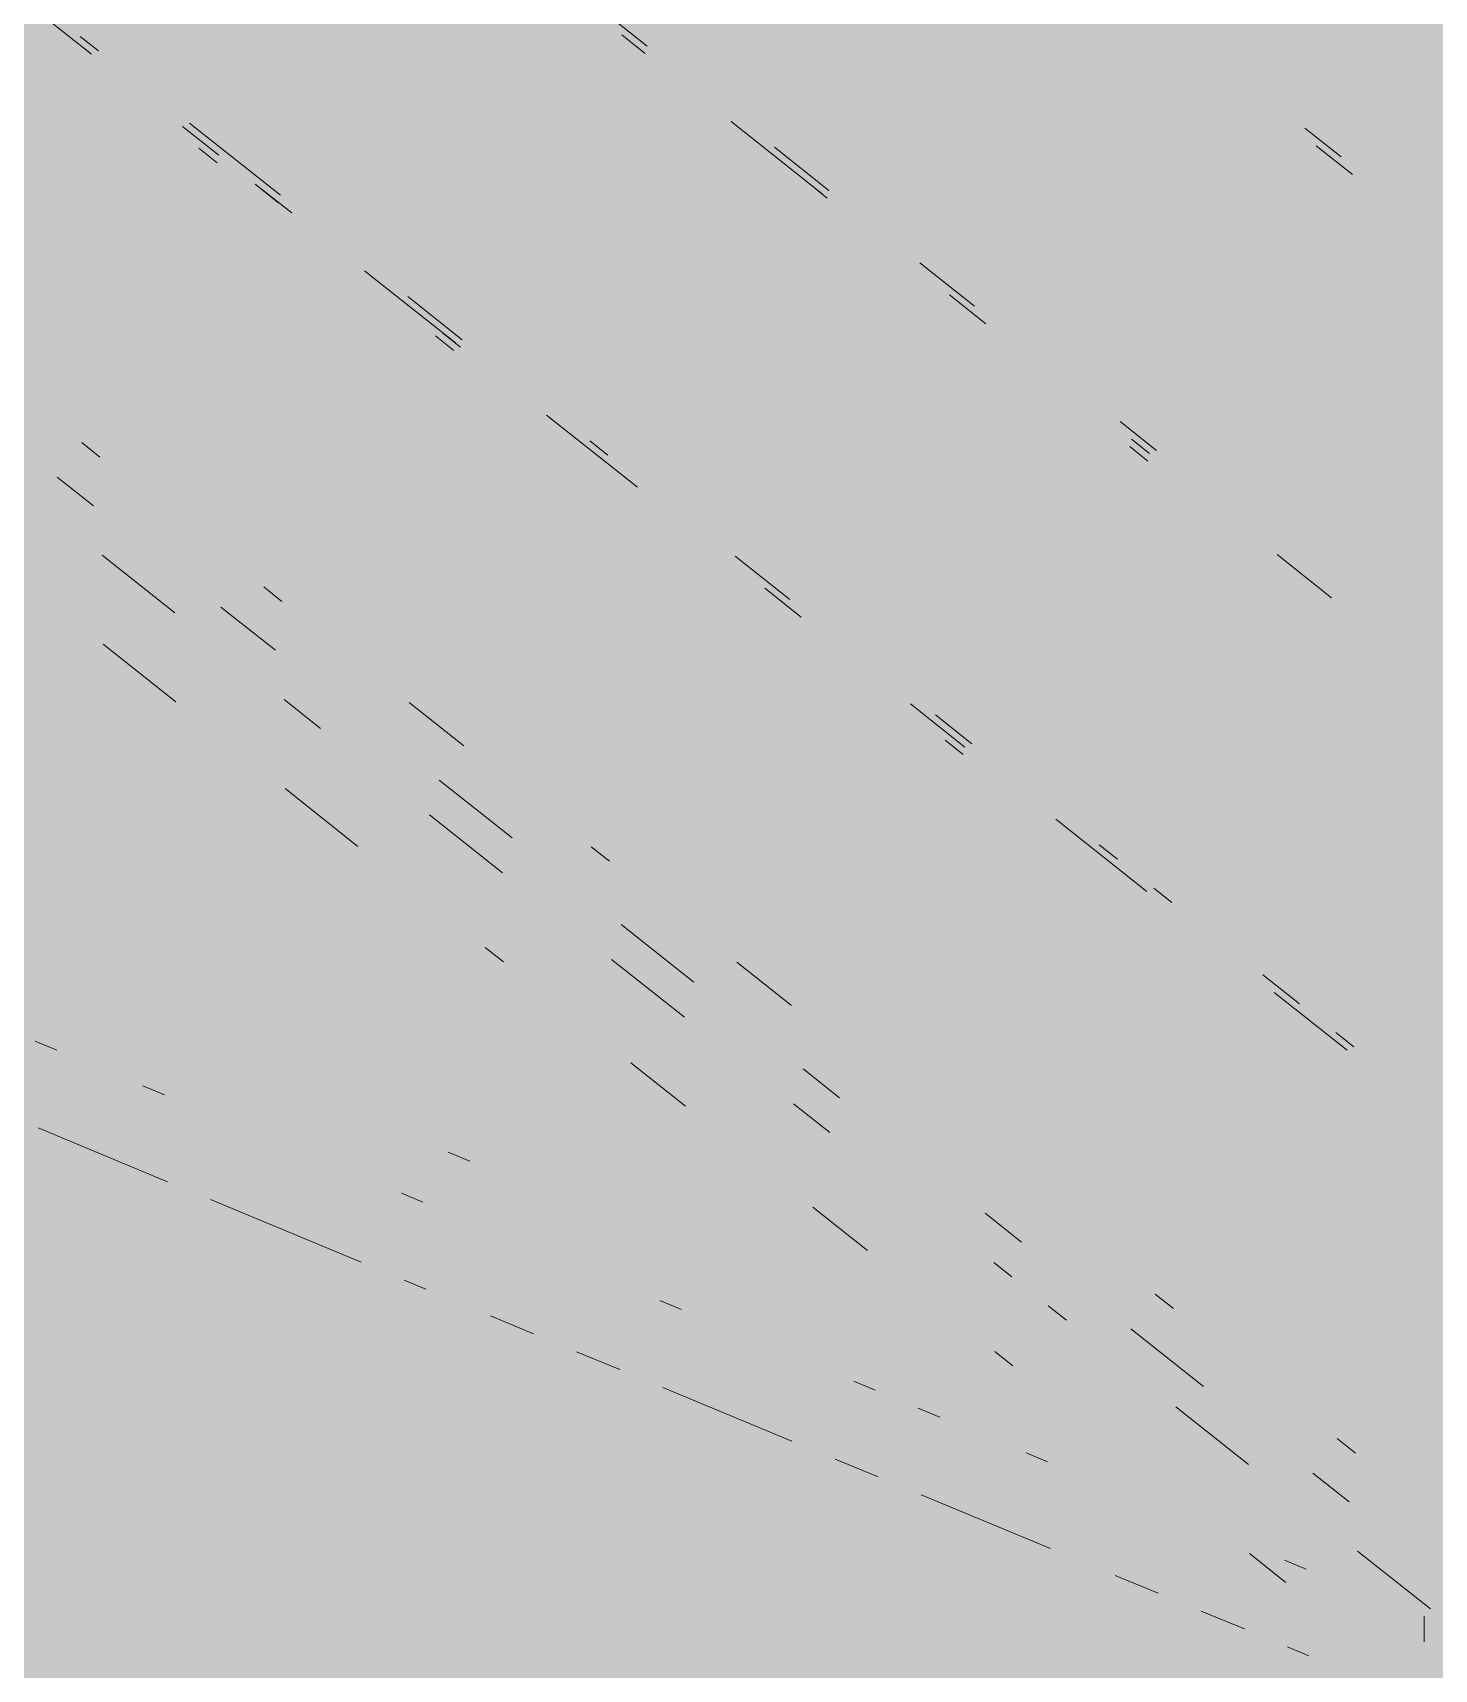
# Paper-space layout '03 3D Building and Roof' of a CAD drawing. Header units: millimetres. Extents: x 5 to 415, y 5 to 292.
# Drawn here: x 244.799 to 247.356, y 76.091 to 79.077 of the extents above; entities that cross this region are included whole.
import ezdxf

# ---------------------------------------------------------------- set-up
doc = ezdxf.new("R2010")
doc.units = ezdxf.units.MM
doc.layers.add('EXISTING', color=7, linetype='Continuous')
doc.layers.add('IMAGES', color=7, linetype='Continuous')

# ---------------------------------------------------------------- blocks, each defined once
blk = doc.blocks.new('SHEET_03')
at = {"layer": 'EXISTING', "color": 250, "lineweight": 9}
for p, q in [((244.7401, 79.1698), (244.9061, 79.0381)), ((245.9195, 79.0527), (245.8199, 79.1317)), ((244.9186, 79.044), (244.8854, 79.0703)), ((245.8738, 79.0732), (245.907, 79.0469)), ((245.9163, 79.0391), (245.8831, 79.0654)), ((245.0721, 78.9064), (245.1385, 78.8538)), ((245.2506, 78.7806), (245.0846, 78.9123)), ((246.0729, 78.9152), (246.2389, 78.7835)), ((247.1859, 78.8507), (247.1195, 78.9034)), ((245.1353, 78.8401), (245.1021, 78.8665)), ((246.2514, 78.7893), (246.1518, 78.8683)), ((247.1402, 78.8712), (247.2066, 78.8185)), ((245.2049, 78.8011), (245.2713, 78.7484)), ((245.2474, 78.767), (245.2142, 78.7933)), ((246.2483, 78.7757), (246.2151, 78.802)), ((246.517, 78.5786), (246.4174, 78.6576)), ((245.404, 78.6431), (245.57, 78.5114)), ((246.4713, 78.5991), (246.5377, 78.5464)), ((245.5825, 78.5172), (245.4829, 78.5962)), ((245.5669, 78.4977), (245.5337, 78.5241)), ((245.5794, 78.5036), (245.5462, 78.5299)), ((245.736, 78.3797), (245.902, 78.248)), ((246.8489, 78.3152), (246.7825, 78.3679)), ((244.9214, 78.3031), (244.8882, 78.3294)), ((245.8481, 78.3065), (245.8149, 78.3328)), ((246.8032, 78.3357), (246.8364, 78.3094)), ((246.8333, 78.2957), (246.8001, 78.3221)), ((244.8434, 78.2665), (244.9098, 78.2138)), ((244.9254, 78.124), (245.0582, 78.0187)), ((246.18, 78.0431), (246.0804, 78.1221)), ((247.0688, 78.125), (247.1684, 78.046)), ((245.2534, 78.0397), (245.2202, 78.0661)), ((246.1343, 78.0636), (246.2007, 78.0109)), ((245.1421, 78.0294), (245.2417, 77.9504)), ((245.06, 77.8561), (244.9273, 77.9615)), ((245.2574, 77.8606), (245.3238, 77.808)), ((245.5853, 77.7763), (245.4857, 77.8553)), ((246.3999, 77.8529), (246.4995, 77.7739)), ((246.512, 77.7797), (246.4456, 77.8324)), ((246.4964, 77.7602), (246.4632, 77.7866)), ((245.5405, 77.7133), (245.6733, 77.608)), ((245.392, 77.5927), (245.2592, 77.6981)), ((245.5229, 77.6499), (245.6557, 77.5446)), ((246.6655, 77.6422), (246.8314, 77.5105)), ((245.8509, 77.5656), (245.8177, 77.592)), ((246.7775, 77.569), (246.7444, 77.5954)), ((246.8771, 77.49), (246.8439, 77.5163)), ((245.8724, 77.45), (246.0052, 77.3446)), ((245.6576, 77.382), (245.6244, 77.4083)), ((245.8549, 77.3865), (245.9877, 77.2812)), ((246.1829, 77.3022), (246.0833, 77.3812)), ((247.1095, 77.3056), (247.0431, 77.3583)), ((247.0638, 77.3261), (247.1966, 77.2207)), ((247.2091, 77.2266), (247.1759, 77.2529)), ((244.8034, 77.2371), (244.8427, 77.2208)), ((245.9895, 77.1186), (245.8899, 77.1976)), ((246.2044, 77.1866), (246.2708, 77.1339)), ((244.9999, 77.1555), (245.0391, 77.1392)), ((246.1869, 77.1231), (246.2532, 77.0705)), ((245.0445, 76.9808), (244.8088, 77.0788)), ((245.5963, 77.0182), (245.557, 77.0345)), ((245.4714, 76.9596), (245.5107, 76.9433)), ((245.3982, 76.8339), (245.1231, 76.9482)), ((246.3215, 76.8552), (246.2219, 76.9342)), ((246.5363, 76.9232), (246.6027, 76.8705)), ((246.552, 76.8334), (246.5852, 76.8071)), ((245.5161, 76.7849), (245.4768, 76.8012)), ((246.88, 76.7491), (246.8468, 76.7754)), ((245.9429, 76.7637), (245.9822, 76.7474)), ((246.6516, 76.7544), (246.6848, 76.7281)), ((245.7125, 76.7033), (245.6339, 76.7359)), ((246.8019, 76.7125), (246.9347, 76.6071)), ((245.8697, 76.638), (245.7911, 76.6706)), ((246.587, 76.6445), (246.5538, 76.6708)), ((246.184, 76.5074), (245.9483, 76.6053)), ((246.2965, 76.6167), (246.3358, 76.6004)), ((246.4144, 76.5678), (246.4537, 76.5514)), ((246.884, 76.57), (247.0167, 76.4647)), ((247.2119, 76.4857), (247.1787, 76.5121)), ((246.6109, 76.4861), (246.6501, 76.4698)), ((246.3412, 76.4421), (246.2626, 76.4747)), ((247.1339, 76.4491), (247.2003, 76.3964)), ((246.6555, 76.3115), (246.4198, 76.4094)), ((247.085, 76.2494), (247.0186, 76.3021)), ((247.2159, 76.3066), (247.3487, 76.2013)), ((247.0824, 76.2902), (247.1217, 76.2739)), ((246.852, 76.2299), (246.7734, 76.2625)), ((247.0092, 76.1646), (246.9306, 76.1972)), ((247.337, 76.141), (247.337, 76.1878)), ((247.1271, 76.1156), (247.0878, 76.1319))]:
    blk.add_line(p, q, dxfattribs=at)
at = {"layer": 'IMAGES', "color": 7}
for points in [[(244.7182, 79.0475), (244.8145, 79.0475), (244.7182, 79.1439), (244.8145, 79.1439)], [(244.8145, 79.0475), (244.9109, 79.0475), (244.8145, 79.1439), (244.9109, 79.1439)], [(244.9109, 79.0475), (245.0073, 79.0475), (244.9109, 79.1439), (245.0073, 79.1439)], [(245.0073, 79.0475), (245.1036, 79.0475), (245.0073, 79.1439), (245.1036, 79.1439)], [(245.1036, 79.0475), (245.5855, 79.0475), (245.1036, 79.1439), (245.5855, 79.1439)], [(245.5855, 79.0475), (245.7782, 79.0475), (245.5855, 79.1439), (245.7782, 79.1439)], [(245.7782, 79.0475), (245.9709, 79.0475), (245.7782, 79.1439), (245.9709, 79.1439)], [(245.9709, 79.0475), (246.0673, 79.0475), (245.9709, 79.1439), (246.0673, 79.1439)], [(246.0673, 79.0475), (246.1636, 79.0475), (246.0673, 79.1439), (246.1636, 79.1439)], [(246.1636, 79.0475), (246.6455, 79.0475), (246.1636, 79.1439), (246.6455, 79.1439)], [(246.6455, 79.0475), (246.7418, 79.0475), (246.6455, 79.1439), (246.7418, 79.1439)], [(246.7418, 79.0475), (246.9345, 79.0475), (246.7418, 79.1439), (246.9345, 79.1439)], [(246.9345, 79.0475), (247.0309, 79.0475), (246.9345, 79.1439), (247.0309, 79.1439)], [(247.0309, 79.0475), (247.1273, 79.0475), (247.0309, 79.1439), (247.1273, 79.1439)], [(247.1273, 79.0475), (247.6091, 79.0475), (247.1273, 79.1439), (247.6091, 79.1439)], [(244.7182, 78.9511), (244.8145, 78.9511), (244.7182, 79.0475), (244.8145, 79.0475)], [(244.8145, 78.9511), (244.9109, 78.9511), (244.8145, 79.0475), (244.9109, 79.0475)], [(244.9109, 78.9511), (245.0073, 78.9511), (244.9109, 79.0475), (245.0073, 79.0475)], [(245.0073, 78.8547), (245.1036, 78.8547), (245.0073, 79.0475), (245.1036, 79.0475)], [(245.1036, 78.9511), (245.2, 78.9511), (245.1036, 79.0475), (245.2, 79.0475)], [(245.2, 78.9511), (245.6818, 78.9511), (245.2, 79.0475), (245.6818, 79.0475)], [(245.6818, 78.9511), (245.7782, 78.9511), (245.6818, 79.0475), (245.7782, 79.0475)], [(245.7782, 78.9511), (245.8745, 78.9511), (245.7782, 79.0475), (245.8745, 79.0475)], [(245.8745, 78.9511), (246.0673, 78.9511), (245.8745, 79.0475), (246.0673, 79.0475)], [(246.0673, 78.9511), (246.1636, 78.9511), (246.0673, 79.0475), (246.1636, 79.0475)], [(246.1636, 78.9511), (246.26, 78.9511), (246.1636, 79.0475), (246.26, 79.0475)], [(246.26, 78.9511), (246.7418, 78.9511), (246.26, 79.0475), (246.7418, 79.0475)], [(246.7418, 78.9511), (246.8382, 78.9511), (246.7418, 79.0475), (246.8382, 79.0475)], [(246.8382, 78.9511), (247.0309, 78.9511), (246.8382, 79.0475), (247.0309, 79.0475)], [(247.0309, 78.9511), (247.1273, 78.9511), (247.0309, 79.0475), (247.1273, 79.0475)], [(247.1273, 78.9511), (247.2236, 78.9511), (247.1273, 79.0475), (247.2236, 79.0475)], [(247.2236, 78.9511), (247.8018, 78.9511), (247.2236, 79.0475), (247.8018, 79.0475)], [(244.4291, 78.8547), (244.8145, 78.8547), (244.4291, 78.9511), (244.8145, 78.9511)], [(244.8145, 78.8547), (244.9109, 78.8547), (244.8145, 78.9511), (244.9109, 78.9511)], [(244.9109, 78.8547), (245.0073, 78.8547), (244.9109, 78.9511), (245.0073, 78.9511)], [(245.1036, 78.8547), (245.2, 78.8547), (245.1036, 78.9511), (245.2, 78.9511)], [(245.2, 78.8547), (245.8745, 78.8547), (245.2, 78.9511), (245.8745, 78.9511)], [(245.8745, 78.8547), (245.9709, 78.8547), (245.8745, 78.9511), (245.9709, 78.9511)], [(245.9709, 78.8547), (246.0673, 78.8547), (245.9709, 78.9511), (246.0673, 78.9511)], [(246.0673, 78.8547), (246.1636, 78.8547), (246.0673, 78.9511), (246.1636, 78.9511)], [(246.1636, 78.8547), (246.26, 78.8547), (246.1636, 78.9511), (246.26, 78.9511)], [(246.26, 78.8547), (246.3564, 78.8547), (246.26, 78.9511), (246.3564, 78.9511)], [(246.3564, 78.8547), (246.8382, 78.8547), (246.3564, 78.9511), (246.8382, 78.9511)], [(246.8382, 78.8547), (246.9345, 78.8547), (246.8382, 78.9511), (246.9345, 78.9511)], [(246.9345, 78.8547), (247.0309, 78.8547), (246.9345, 78.9511), (247.0309, 78.9511)], [(247.0309, 78.8547), (247.2236, 78.8547), (247.0309, 78.9511), (247.2236, 78.9511)], [(247.2236, 78.8547), (247.32, 78.8547), (247.2236, 78.9511), (247.32, 78.9511)], [(247.32, 78.8547), (247.8982, 78.8547), (247.32, 78.9511), (247.8982, 78.9511)], [(244.5255, 78.7583), (244.9109, 78.7583), (244.5255, 78.8547), (244.9109, 78.8547)], [(244.9109, 78.7583), (245.1036, 78.7583), (244.9109, 78.8547), (245.1036, 78.8547)], [(245.1036, 78.7583), (245.2964, 78.7583), (245.1036, 78.8547), (245.2964, 78.8547)], [(245.2964, 78.7583), (245.3927, 78.7583), (245.2964, 78.8547), (245.3927, 78.8547)], [(245.3927, 78.7583), (245.4891, 78.7583), (245.3927, 78.8547), (245.4891, 78.8547)], [(245.4891, 78.7583), (245.9709, 78.7583), (245.4891, 78.8547), (245.9709, 78.8547)], [(245.9709, 78.7583), (246.0673, 78.7583), (245.9709, 78.8547), (246.0673, 78.8547)], [(246.0673, 78.7583), (246.1636, 78.7583), (246.0673, 78.8547), (246.1636, 78.8547)], [(246.1636, 78.7583), (246.26, 78.7583), (246.1636, 78.8547), (246.26, 78.8547)], [(246.26, 78.7583), (246.3564, 78.7583), (246.26, 78.8547), (246.3564, 78.8547)], [(246.3564, 78.7583), (246.4527, 78.7583), (246.3564, 78.8547), (246.4527, 78.8547)], [(246.4527, 78.7583), (247.0309, 78.7583), (246.4527, 78.8547), (247.0309, 78.8547)], [(247.0309, 78.7583), (247.1273, 78.7583), (247.0309, 78.8547), (247.1273, 78.8547)], [(247.1273, 78.7583), (247.32, 78.7583), (247.1273, 78.8547), (247.32, 78.8547)], [(247.32, 78.7583), (247.4164, 78.7583), (247.32, 78.8547), (247.4164, 78.8547)], [(244.7182, 78.5655), (245.2, 78.5655), (244.7182, 78.7583), (245.2, 78.7583)], [(245.2, 78.6619), (245.2964, 78.6619), (245.2, 78.7583), (245.2964, 78.7583)], [(245.2964, 78.6619), (245.3927, 78.6619), (245.2964, 78.7583), (245.3927, 78.7583)], [(245.3927, 78.6619), (245.4891, 78.6619), (245.3927, 78.7583), (245.4891, 78.7583)], [(245.4891, 78.6619), (245.5855, 78.6619), (245.4891, 78.7583), (245.5855, 78.7583)], [(245.5855, 78.6619), (246.0673, 78.6619), (245.5855, 78.7583), (246.0673, 78.7583)], [(246.0673, 78.6619), (246.1636, 78.6619), (246.0673, 78.7583), (246.1636, 78.7583)], [(246.1636, 78.6619), (246.26, 78.6619), (246.1636, 78.7583), (246.26, 78.7583)], [(246.26, 78.6619), (246.4527, 78.6619), (246.26, 78.7583), (246.4527, 78.7583)], [(246.4527, 78.6619), (246.5491, 78.6619), (246.4527, 78.7583), (246.5491, 78.7583)], [(246.5491, 78.6619), (246.6455, 78.6619), (246.5491, 78.7583), (246.6455, 78.7583)], [(246.6455, 78.6619), (247.1273, 78.6619), (246.6455, 78.7583), (247.1273, 78.7583)], [(247.1273, 78.6619), (247.2236, 78.6619), (247.1273, 78.7583), (247.2236, 78.7583)], [(247.2236, 78.6619), (247.32, 78.6619), (247.2236, 78.7583), (247.32, 78.7583)], [(247.32, 78.6619), (247.4164, 78.6619), (247.32, 78.7583), (247.4164, 78.7583)], [(245.2, 78.5655), (245.2964, 78.5655), (245.2, 78.6619), (245.2964, 78.6619)], [(245.2964, 78.5655), (245.3927, 78.5655), (245.2964, 78.6619), (245.3927, 78.6619)], [(245.3927, 78.5655), (245.5855, 78.5655), (245.3927, 78.6619), (245.5855, 78.6619)], [(245.5855, 78.5655), (245.6818, 78.5655), (245.5855, 78.6619), (245.6818, 78.6619)], [(245.6818, 78.5655), (246.1636, 78.5655), (245.6818, 78.6619), (246.1636, 78.6619)], [(246.1636, 78.5655), (246.3564, 78.5655), (246.1636, 78.6619), (246.3564, 78.6619)], [(246.3564, 78.5655), (246.5491, 78.5655), (246.3564, 78.6619), (246.5491, 78.6619)], [(246.5491, 78.5655), (246.6455, 78.5655), (246.5491, 78.6619), (246.6455, 78.6619)], [(246.6455, 78.5655), (246.7418, 78.5655), (246.6455, 78.6619), (246.7418, 78.6619)], [(246.7418, 78.5655), (247.2236, 78.5655), (246.7418, 78.6619), (247.2236, 78.6619)], [(247.2236, 78.5655), (247.32, 78.5655), (247.2236, 78.6619), (247.32, 78.6619)], [(247.32, 78.5655), (247.4164, 78.5655), (247.32, 78.6619), (247.4164, 78.6619)], [(244.7182, 78.4691), (244.8145, 78.4691), (244.7182, 78.5655), (244.8145, 78.5655)], [(244.8145, 78.4691), (244.9109, 78.4691), (244.8145, 78.5655), (244.9109, 78.5655)], [(244.9109, 78.4691), (245.2964, 78.4691), (244.9109, 78.5655), (245.2964, 78.5655)], [(245.2964, 78.4691), (245.3927, 78.4691), (245.2964, 78.5655), (245.3927, 78.5655)], [(245.3927, 78.4691), (245.4891, 78.4691), (245.3927, 78.5655), (245.4891, 78.5655)], [(245.4891, 78.4691), (245.6818, 78.4691), (245.4891, 78.5655), (245.6818, 78.5655)], [(245.6818, 78.4691), (245.7782, 78.4691), (245.6818, 78.5655), (245.7782, 78.5655)], [(245.7782, 78.4691), (245.8745, 78.4691), (245.7782, 78.5655), (245.8745, 78.5655)], [(245.8745, 78.4691), (246.3564, 78.4691), (245.8745, 78.5655), (246.3564, 78.5655)], [(246.3564, 78.4691), (246.4527, 78.4691), (246.3564, 78.5655), (246.4527, 78.5655)], [(246.4527, 78.4691), (246.6455, 78.4691), (246.4527, 78.5655), (246.6455, 78.5655)], [(246.6455, 78.4691), (246.7418, 78.4691), (246.6455, 78.5655), (246.7418, 78.5655)], [(246.7418, 78.4691), (246.8382, 78.4691), (246.7418, 78.5655), (246.8382, 78.5655)], [(246.8382, 78.4691), (247.32, 78.4691), (246.8382, 78.5655), (247.32, 78.5655)], [(247.32, 78.4691), (247.4164, 78.4691), (247.32, 78.5655), (247.4164, 78.5655)], [(244.7182, 78.2763), (244.8145, 78.2763), (244.7182, 78.4691), (244.8145, 78.4691)], [(244.8145, 78.3727), (244.9109, 78.3727), (244.8145, 78.4691), (244.9109, 78.4691)], [(244.9109, 78.3727), (245.0073, 78.3727), (244.9109, 78.4691), (245.0073, 78.4691)], [(245.0073, 78.3727), (245.3927, 78.3727), (245.0073, 78.4691), (245.3927, 78.4691)], [(245.3927, 78.3727), (245.4891, 78.3727), (245.3927, 78.4691), (245.4891, 78.4691)], [(245.4891, 78.3727), (245.5855, 78.3727), (245.4891, 78.4691), (245.5855, 78.4691)], [(245.5855, 78.3727), (245.6818, 78.3727), (245.5855, 78.4691), (245.6818, 78.4691)], [(245.6818, 78.3727), (245.7782, 78.3727), (245.6818, 78.4691), (245.7782, 78.4691)], [(245.7782, 78.3727), (245.8745, 78.3727), (245.7782, 78.4691), (245.8745, 78.4691)], [(245.8745, 78.3727), (245.9709, 78.3727), (245.8745, 78.4691), (245.9709, 78.4691)], [(245.9709, 78.3727), (246.5491, 78.3727), (245.9709, 78.4691), (246.5491, 78.4691)], [(246.5491, 78.3727), (246.6455, 78.3727), (246.5491, 78.4691), (246.6455, 78.4691)], [(246.6455, 78.3727), (246.7418, 78.3727), (246.6455, 78.4691), (246.7418, 78.4691)], [(246.7418, 78.3727), (246.8382, 78.3727), (246.7418, 78.4691), (246.8382, 78.4691)], [(246.8382, 78.3727), (247.4164, 78.3727), (246.8382, 78.4691), (247.4164, 78.4691)], [(244.8145, 78.2763), (244.9109, 78.2763), (244.8145, 78.3727), (244.9109, 78.3727)], [(244.9109, 78.2763), (245.0073, 78.2763), (244.9109, 78.3727), (245.0073, 78.3727)], [(245.0073, 78.2763), (245.1036, 78.2763), (245.0073, 78.3727), (245.1036, 78.3727)], [(245.1036, 78.2763), (245.2, 78.2763), (245.1036, 78.3727), (245.2, 78.3727)], [(245.2, 78.2763), (245.5855, 78.2763), (245.2, 78.3727), (245.5855, 78.3727)], [(245.5855, 78.2763), (245.6818, 78.2763), (245.5855, 78.3727), (245.6818, 78.3727)], [(245.6818, 78.2763), (245.8745, 78.2763), (245.6818, 78.3727), (245.8745, 78.3727)], [(245.8745, 78.2763), (245.9709, 78.2763), (245.8745, 78.3727), (245.9709, 78.3727)], [(245.9709, 78.2763), (246.0673, 78.2763), (245.9709, 78.3727), (246.0673, 78.3727)], [(246.0673, 78.2763), (246.5491, 78.2763), (246.0673, 78.3727), (246.5491, 78.3727)], [(246.5491, 78.2763), (246.6455, 78.2763), (246.5491, 78.3727), (246.6455, 78.3727)], [(246.6455, 78.2763), (246.7418, 78.2763), (246.6455, 78.3727), (246.7418, 78.3727)], [(246.7418, 78.2763), (246.9345, 78.2763), (246.7418, 78.3727), (246.9345, 78.3727)], [(246.9345, 78.2763), (247.0309, 78.2763), (246.9345, 78.3727), (247.0309, 78.3727)], [(247.0309, 78.2763), (247.6091, 78.2763), (247.0309, 78.3727), (247.6091, 78.3727)], [(244.7182, 78.1799), (244.8145, 78.1799), (244.7182, 78.2763), (244.8145, 78.2763)], [(244.8145, 78.1799), (244.9109, 78.1799), (244.8145, 78.2763), (244.9109, 78.2763)], [(244.9109, 78.1799), (245.0073, 78.1799), (244.9109, 78.2763), (245.0073, 78.2763)], [(245.0073, 78.1799), (245.1036, 78.1799), (245.0073, 78.2763), (245.1036, 78.2763)], [(245.1036, 78.1799), (245.2, 78.1799), (245.1036, 78.2763), (245.2, 78.2763)], [(245.2, 78.1799), (245.2964, 78.1799), (245.2, 78.2763), (245.2964, 78.2763)], [(245.2964, 78.1799), (245.6818, 78.1799), (245.2964, 78.2763), (245.6818, 78.2763)], [(245.6818, 78.1799), (245.7782, 78.1799), (245.6818, 78.2763), (245.7782, 78.2763)], [(245.7782, 78.1799), (245.9709, 78.1799), (245.7782, 78.2763), (245.9709, 78.2763)], [(245.9709, 78.1799), (246.0673, 78.1799), (245.9709, 78.2763), (246.0673, 78.2763)], [(246.0673, 78.1799), (246.1636, 78.1799), (246.0673, 78.2763), (246.1636, 78.2763)], [(246.1636, 78.1799), (246.6455, 78.1799), (246.1636, 78.2763), (246.6455, 78.2763)], [(246.6455, 78.1799), (246.7418, 78.1799), (246.6455, 78.2763), (246.7418, 78.2763)], [(246.7418, 78.1799), (246.8382, 78.1799), (246.7418, 78.2763), (246.8382, 78.2763)], [(246.8382, 78.1799), (246.9345, 78.1799), (246.8382, 78.2763), (246.9345, 78.2763)], [(246.9345, 78.1799), (247.0309, 78.1799), (246.9345, 78.2763), (247.0309, 78.2763)], [(247.0309, 78.1799), (247.1273, 78.1799), (247.0309, 78.2763), (247.1273, 78.2763)], [(247.1273, 78.1799), (247.2236, 78.1799), (247.1273, 78.2763), (247.2236, 78.2763)], [(247.2236, 78.1799), (247.7055, 78.1799), (247.2236, 78.2763), (247.7055, 78.2763)], [(244.7182, 78.0835), (244.8145, 78.0835), (244.7182, 78.1799), (244.8145, 78.1799)], [(244.8145, 78.0835), (244.9109, 78.0835), (244.8145, 78.1799), (244.9109, 78.1799)], [(244.9109, 78.0835), (245.0073, 78.0835), (244.9109, 78.1799), (245.0073, 78.1799)], [(245.0073, 78.0835), (245.2, 78.0835), (245.0073, 78.1799), (245.2, 78.1799)], [(245.2, 78.0835), (245.2964, 78.0835), (245.2, 78.1799), (245.2964, 78.1799)], [(245.2964, 78.0835), (245.3927, 78.0835), (245.2964, 78.1799), (245.3927, 78.1799)], [(245.3927, 78.0835), (245.7782, 78.0835), (245.3927, 78.1799), (245.7782, 78.1799)], [(245.7782, 78.0835), (245.8745, 78.0835), (245.7782, 78.1799), (245.8745, 78.1799)], [(245.8745, 78.0835), (245.9709, 78.0835), (245.8745, 78.1799), (245.9709, 78.1799)], [(245.9709, 78.0835), (246.1636, 78.0835), (245.9709, 78.1799), (246.1636, 78.1799)], [(246.1636, 78.0835), (246.26, 78.0835), (246.1636, 78.1799), (246.26, 78.1799)], [(246.26, 78.0835), (246.3564, 78.0835), (246.26, 78.1799), (246.3564, 78.1799)], [(246.3564, 78.0835), (246.8382, 78.0835), (246.3564, 78.1799), (246.8382, 78.1799)], [(246.8382, 78.0835), (246.9345, 78.0835), (246.8382, 78.1799), (246.9345, 78.1799)], [(246.9345, 78.0835), (247.0309, 78.0835), (246.9345, 78.1799), (247.0309, 78.1799)], [(247.0309, 78.0835), (247.1273, 78.0835), (247.0309, 78.1799), (247.1273, 78.1799)], [(247.1273, 78.0835), (247.2236, 78.0835), (247.1273, 78.1799), (247.2236, 78.1799)], [(247.2236, 78.0835), (247.32, 78.0835), (247.2236, 78.1799), (247.32, 78.1799)], [(247.32, 78.0835), (247.8018, 78.0835), (247.32, 78.1799), (247.8018, 78.1799)], [(244.7182, 77.9871), (244.8145, 77.9871), (244.7182, 78.0835), (244.8145, 78.0835)], [(244.8145, 77.9871), (244.9109, 77.9871), (244.8145, 78.0835), (244.9109, 78.0835)], [(244.9109, 77.9871), (245.0073, 77.9871), (244.9109, 78.0835), (245.0073, 78.0835)], [(245.0073, 77.9871), (245.1036, 77.9871), (245.0073, 78.0835), (245.1036, 78.0835)], [(245.1036, 77.9871), (245.2, 77.9871), (245.1036, 78.0835), (245.2, 78.0835)], [(245.2, 77.8907), (245.2964, 77.8907), (245.2, 78.0835), (245.2964, 78.0835)], [(245.2964, 77.9871), (245.3927, 77.9871), (245.2964, 78.0835), (245.3927, 78.0835)], [(245.3927, 77.9871), (245.4891, 77.9871), (245.3927, 78.0835), (245.4891, 78.0835)], [(245.4891, 77.9871), (245.5855, 77.9871), (245.4891, 78.0835), (245.5855, 78.0835)], [(245.5855, 77.9871), (246.0673, 77.9871), (245.5855, 78.0835), (246.0673, 78.0835)], [(246.0673, 77.9871), (246.26, 77.9871), (246.0673, 78.0835), (246.26, 78.0835)], [(246.26, 77.9871), (246.3564, 77.9871), (246.26, 78.0835), (246.3564, 78.0835)], [(246.3564, 77.9871), (246.4527, 77.9871), (246.3564, 78.0835), (246.4527, 78.0835)], [(246.4527, 77.9871), (246.9345, 77.9871), (246.4527, 78.0835), (246.9345, 78.0835)], [(246.9345, 77.9871), (247.0309, 77.9871), (246.9345, 78.0835), (247.0309, 78.0835)], [(247.0309, 77.9871), (247.1273, 77.9871), (247.0309, 78.0835), (247.1273, 78.0835)], [(247.1273, 77.9871), (247.2236, 77.9871), (247.1273, 78.0835), (247.2236, 78.0835)], [(247.2236, 77.9871), (247.32, 77.9871), (247.2236, 78.0835), (247.32, 78.0835)], [(247.32, 77.9871), (247.4164, 77.9871), (247.32, 78.0835), (247.4164, 78.0835)], [(244.7182, 77.8907), (244.8145, 77.8907), (244.7182, 77.9871), (244.8145, 77.9871)], [(244.8145, 77.8907), (245.1036, 77.8907), (244.8145, 77.9871), (245.1036, 77.9871)], [(245.1036, 77.8907), (245.2, 77.8907), (245.1036, 77.9871), (245.2, 77.9871)], [(245.2964, 77.8907), (245.3927, 77.8907), (245.2964, 77.9871), (245.3927, 77.9871)], [(245.3927, 77.8907), (245.4891, 77.8907), (245.3927, 77.9871), (245.4891, 77.9871)], [(245.4891, 77.8907), (245.5855, 77.8907), (245.4891, 77.9871), (245.5855, 77.9871)], [(245.5855, 77.8907), (245.6818, 77.8907), (245.5855, 77.9871), (245.6818, 77.9871)], [(245.6818, 77.8907), (246.0673, 77.8907), (245.6818, 77.9871), (246.0673, 77.9871)], [(246.0673, 77.8907), (246.1636, 77.8907), (246.0673, 77.9871), (246.1636, 77.9871)], [(246.1636, 77.8907), (246.3564, 77.8907), (246.1636, 77.9871), (246.3564, 77.9871)], [(246.3564, 77.8907), (246.4527, 77.8907), (246.3564, 77.9871), (246.4527, 77.9871)], [(246.4527, 77.8907), (246.5491, 77.8907), (246.4527, 77.9871), (246.5491, 77.9871)], [(246.5491, 77.8907), (247.0309, 77.8907), (246.5491, 77.9871), (247.0309, 77.9871)], [(247.0309, 77.8907), (247.1273, 77.8907), (247.0309, 77.9871), (247.1273, 77.9871)], [(247.1273, 77.8907), (247.2236, 77.8907), (247.1273, 77.9871), (247.2236, 77.9871)], [(247.2236, 77.8907), (247.32, 77.8907), (247.2236, 77.9871), (247.32, 77.9871)], [(247.32, 77.7943), (247.4164, 77.7943), (247.32, 77.9871), (247.4164, 77.9871)], [(244.0436, 77.7943), (244.8145, 77.7943), (244.0436, 77.8907), (244.8145, 77.8907)], [(244.8145, 77.7943), (244.9109, 77.7943), (244.8145, 77.8907), (244.9109, 77.8907)], [(244.9109, 77.7943), (245.0073, 77.7943), (244.9109, 77.8907), (245.0073, 77.8907)], [(245.0073, 77.7943), (245.1036, 77.7943), (245.0073, 77.8907), (245.1036, 77.8907)], [(245.1036, 77.7943), (245.2, 77.7943), (245.1036, 77.8907), (245.2, 77.8907)], [(245.2, 77.7943), (245.2964, 77.7943), (245.2, 77.8907), (245.2964, 77.8907)], [(245.2964, 77.7943), (245.3927, 77.7943), (245.2964, 77.8907), (245.3927, 77.8907)], [(245.3927, 77.7943), (245.4891, 77.7943), (245.3927, 77.8907), (245.4891, 77.8907)], [(245.4891, 77.7943), (245.5855, 77.7943), (245.4891, 77.8907), (245.5855, 77.8907)], [(245.5855, 77.7943), (245.6818, 77.7943), (245.5855, 77.8907), (245.6818, 77.8907)], [(245.6818, 77.7943), (245.7782, 77.7943), (245.6818, 77.8907), (245.7782, 77.8907)], [(245.7782, 77.7943), (246.1636, 77.7943), (245.7782, 77.8907), (246.1636, 77.8907)], [(246.1636, 77.7943), (246.26, 77.7943), (246.1636, 77.8907), (246.26, 77.8907)], [(246.26, 77.7943), (246.3564, 77.7943), (246.26, 77.8907), (246.3564, 77.8907)], [(246.3564, 77.7943), (246.5491, 77.7943), (246.3564, 77.8907), (246.5491, 77.8907)], [(246.5491, 77.7943), (246.6455, 77.7943), (246.5491, 77.8907), (246.6455, 77.8907)], [(246.6455, 77.7943), (247.2236, 77.7943), (246.6455, 77.8907), (247.2236, 77.8907)], [(247.2236, 77.7943), (247.32, 77.7943), (247.2236, 77.8907), (247.32, 77.8907)], [(244.14, 77.6979), (244.9109, 77.6979), (244.14, 77.7943), (244.9109, 77.7943)], [(244.9109, 77.6979), (245.0073, 77.6979), (244.9109, 77.7943), (245.0073, 77.7943)], [(245.0073, 77.6979), (245.1036, 77.6979), (245.0073, 77.7943), (245.1036, 77.7943)], [(245.1036, 77.6979), (245.2, 77.6979), (245.1036, 77.7943), (245.2, 77.7943)], [(245.2, 77.6979), (245.2964, 77.6979), (245.2, 77.7943), (245.2964, 77.7943)], [(245.2964, 77.6979), (245.3927, 77.6979), (245.2964, 77.7943), (245.3927, 77.7943)], [(245.3927, 77.6979), (245.4891, 77.6979), (245.3927, 77.7943), (245.4891, 77.7943)], [(245.4891, 77.6979), (245.6818, 77.6979), (245.4891, 77.7943), (245.6818, 77.7943)], [(245.6818, 77.6979), (245.7782, 77.6979), (245.6818, 77.7943), (245.7782, 77.7943)], [(245.7782, 77.6979), (245.8745, 77.6979), (245.7782, 77.7943), (245.8745, 77.7943)], [(245.8745, 77.6979), (246.26, 77.6979), (245.8745, 77.7943), (246.26, 77.7943)], [(246.26, 77.6979), (246.3564, 77.6979), (246.26, 77.7943), (246.3564, 77.7943)], [(246.3564, 77.6979), (246.4527, 77.6979), (246.3564, 77.7943), (246.4527, 77.7943)], [(246.4527, 77.6979), (246.6455, 77.6979), (246.4527, 77.7943), (246.6455, 77.7943)], [(246.6455, 77.6979), (246.7418, 77.6979), (246.6455, 77.7943), (246.7418, 77.7943)], [(246.7418, 77.6979), (247.32, 77.6979), (246.7418, 77.7943), (247.32, 77.7943)], [(247.32, 77.6979), (247.4164, 77.6979), (247.32, 77.7943), (247.4164, 77.7943)], [(244.5255, 77.6015), (245.0073, 77.6015), (244.5255, 77.6979), (245.0073, 77.6979)], [(245.0073, 77.6015), (245.1036, 77.6015), (245.0073, 77.6979), (245.1036, 77.6979)], [(245.1036, 77.6015), (245.2, 77.6015), (245.1036, 77.6979), (245.2, 77.6979)], [(245.2, 77.6015), (245.3927, 77.6015), (245.2, 77.6979), (245.3927, 77.6979)], [(245.3927, 77.6015), (245.4891, 77.6015), (245.3927, 77.6979), (245.4891, 77.6979)], [(245.4891, 77.6015), (245.5855, 77.6015), (245.4891, 77.6979), (245.5855, 77.6979)], [(245.5855, 77.6015), (245.7782, 77.6015), (245.5855, 77.6979), (245.7782, 77.6979)], [(245.7782, 77.6015), (245.8745, 77.6015), (245.7782, 77.6979), (245.8745, 77.6979)], [(245.8745, 77.6015), (245.9709, 77.6015), (245.8745, 77.6979), (245.9709, 77.6979)], [(245.9709, 77.6015), (246.4527, 77.6015), (245.9709, 77.6979), (246.4527, 77.6979)], [(246.4527, 77.6015), (246.5491, 77.6015), (246.4527, 77.6979), (246.5491, 77.6979)], [(246.5491, 77.6015), (246.6455, 77.6015), (246.5491, 77.6979), (246.6455, 77.6979)], [(246.6455, 77.6015), (246.7418, 77.6015), (246.6455, 77.6979), (246.7418, 77.6979)], [(246.7418, 77.6015), (246.9345, 77.6015), (246.7418, 77.6979), (246.9345, 77.6979)], [(246.9345, 77.6015), (247.4164, 77.6015), (246.9345, 77.6979), (247.4164, 77.6979)], [(244.7182, 77.5051), (245.1036, 77.5051), (244.7182, 77.6015), (245.1036, 77.6015)], [(245.1036, 77.5051), (245.2, 77.5051), (245.1036, 77.6015), (245.2, 77.6015)], [(245.2, 77.5051), (245.2964, 77.5051), (245.2, 77.6015), (245.2964, 77.6015)], [(245.2964, 77.5051), (245.4891, 77.5051), (245.2964, 77.6015), (245.4891, 77.6015)], [(245.4891, 77.5051), (245.5855, 77.5051), (245.4891, 77.6015), (245.5855, 77.6015)], [(245.5855, 77.5051), (245.6818, 77.5051), (245.5855, 77.6015), (245.6818, 77.6015)], [(245.6818, 77.5051), (245.8745, 77.5051), (245.6818, 77.6015), (245.8745, 77.6015)], [(245.8745, 77.5051), (245.9709, 77.5051), (245.8745, 77.6015), (245.9709, 77.6015)], [(245.9709, 77.5051), (246.1636, 77.5051), (245.9709, 77.6015), (246.1636, 77.6015)], [(246.1636, 77.5051), (246.5491, 77.5051), (246.1636, 77.6015), (246.5491, 77.6015)], [(246.5491, 77.5051), (246.6455, 77.5051), (246.5491, 77.6015), (246.6455, 77.6015)], [(246.6455, 77.5051), (246.7418, 77.5051), (246.6455, 77.6015), (246.7418, 77.6015)], [(246.7418, 77.5051), (246.8382, 77.5051), (246.7418, 77.6015), (246.8382, 77.6015)], [(246.8382, 77.5051), (246.9345, 77.5051), (246.8382, 77.6015), (246.9345, 77.6015)], [(246.9345, 77.5051), (247.0309, 77.5051), (246.9345, 77.6015), (247.0309, 77.6015)], [(247.0309, 77.5051), (247.6091, 77.5051), (247.0309, 77.6015), (247.6091, 77.6015)], [(244.7182, 77.4087), (245.2964, 77.4087), (244.7182, 77.5051), (245.2964, 77.5051)], [(245.2964, 77.4087), (245.3927, 77.4087), (245.2964, 77.5051), (245.3927, 77.5051)], [(245.3927, 77.4087), (245.5855, 77.4087), (245.3927, 77.5051), (245.5855, 77.5051)], [(245.5855, 77.4087), (245.6818, 77.4087), (245.5855, 77.5051), (245.6818, 77.5051)], [(245.6818, 77.4087), (245.8745, 77.4087), (245.6818, 77.5051), (245.8745, 77.5051)], [(245.8745, 77.4087), (245.9709, 77.4087), (245.8745, 77.5051), (245.9709, 77.5051)], [(245.9709, 77.4087), (246.0673, 77.4087), (245.9709, 77.5051), (246.0673, 77.5051)], [(246.0673, 77.4087), (246.1636, 77.4087), (246.0673, 77.5051), (246.1636, 77.5051)], [(246.1636, 77.4087), (246.26, 77.4087), (246.1636, 77.5051), (246.26, 77.5051)], [(246.26, 77.4087), (246.6455, 77.4087), (246.26, 77.5051), (246.6455, 77.5051)], [(246.6455, 77.4087), (246.7418, 77.4087), (246.6455, 77.5051), (246.7418, 77.5051)], [(246.7418, 77.4087), (246.8382, 77.4087), (246.7418, 77.5051), (246.8382, 77.5051)], [(246.8382, 77.4087), (246.9345, 77.4087), (246.8382, 77.5051), (246.9345, 77.5051)], [(246.9345, 77.4087), (247.0309, 77.4087), (246.9345, 77.5051), (247.0309, 77.5051)], [(247.0309, 77.4087), (247.1273, 77.4087), (247.0309, 77.5051), (247.1273, 77.5051)], [(247.1273, 77.4087), (247.6091, 77.4087), (247.1273, 77.5051), (247.6091, 77.5051)], [(244.7182, 77.1195), (244.9109, 77.1195), (244.7182, 77.4087), (244.9109, 77.4087)], [(244.9109, 77.3123), (245.0073, 77.3123), (244.9109, 77.4087), (245.0073, 77.4087)], [(245.0073, 77.3123), (245.1036, 77.3123), (245.0073, 77.4087), (245.1036, 77.4087)], [(245.1036, 77.3123), (245.2, 77.3123), (245.1036, 77.4087), (245.2, 77.4087)], [(245.2, 77.3123), (245.3927, 77.3123), (245.2, 77.4087), (245.3927, 77.4087)], [(245.3927, 77.3123), (245.4891, 77.3123), (245.3927, 77.4087), (245.4891, 77.4087)], [(245.4891, 77.3123), (245.6818, 77.3123), (245.4891, 77.4087), (245.6818, 77.4087)], [(245.6818, 77.3123), (245.7782, 77.3123), (245.6818, 77.4087), (245.7782, 77.4087)], [(245.7782, 77.3123), (245.8745, 77.3123), (245.7782, 77.4087), (245.8745, 77.4087)], [(245.8745, 77.3123), (245.9709, 77.3123), (245.8745, 77.4087), (245.9709, 77.4087)], [(245.9709, 77.3123), (246.1636, 77.3123), (245.9709, 77.4087), (246.1636, 77.4087)], [(246.1636, 77.3123), (246.26, 77.3123), (246.1636, 77.4087), (246.26, 77.4087)], [(246.26, 77.3123), (246.3564, 77.3123), (246.26, 77.4087), (246.3564, 77.4087)], [(246.3564, 77.3123), (246.4527, 77.3123), (246.3564, 77.4087), (246.4527, 77.4087)], [(246.4527, 77.3123), (246.7418, 77.3123), (246.4527, 77.4087), (246.7418, 77.4087)], [(246.7418, 77.3123), (246.8382, 77.3123), (246.7418, 77.4087), (246.8382, 77.4087)], [(246.8382, 77.3123), (246.9345, 77.3123), (246.8382, 77.4087), (246.9345, 77.4087)], [(246.9345, 77.3123), (247.0309, 77.3123), (246.9345, 77.4087), (247.0309, 77.4087)], [(247.0309, 77.3123), (247.1273, 77.3123), (247.0309, 77.4087), (247.1273, 77.4087)], [(247.1273, 77.3123), (247.2236, 77.3123), (247.1273, 77.4087), (247.2236, 77.4087)], [(247.2236, 77.3123), (247.32, 77.3123), (247.2236, 77.4087), (247.32, 77.4087)], [(247.32, 77.3123), (247.8018, 77.3123), (247.32, 77.4087), (247.8018, 77.4087)], [(244.9109, 77.2159), (245.0073, 77.2159), (244.9109, 77.3123), (245.0073, 77.3123)], [(245.0073, 77.2159), (245.1036, 77.2159), (245.0073, 77.3123), (245.1036, 77.3123)], [(245.1036, 77.2159), (245.2, 77.2159), (245.1036, 77.3123), (245.2, 77.3123)], [(245.2, 77.2159), (245.2964, 77.2159), (245.2, 77.3123), (245.2964, 77.3123)], [(245.2964, 77.2159), (245.3927, 77.2159), (245.2964, 77.3123), (245.3927, 77.3123)], [(245.3927, 77.2159), (245.4891, 77.2159), (245.3927, 77.3123), (245.4891, 77.3123)], [(245.4891, 77.2159), (245.5855, 77.2159), (245.4891, 77.3123), (245.5855, 77.3123)], [(245.5855, 77.2159), (245.6818, 77.2159), (245.5855, 77.3123), (245.6818, 77.3123)], [(245.6818, 77.2159), (245.7782, 77.2159), (245.6818, 77.3123), (245.7782, 77.3123)], [(245.7782, 77.2159), (245.8745, 77.2159), (245.7782, 77.3123), (245.8745, 77.3123)], [(245.8745, 77.2159), (245.9709, 77.2159), (245.8745, 77.3123), (245.9709, 77.3123)], [(245.9709, 77.2159), (246.0673, 77.2159), (245.9709, 77.3123), (246.0673, 77.3123)], [(246.0673, 77.2159), (246.1636, 77.2159), (246.0673, 77.3123), (246.1636, 77.3123)], [(246.1636, 77.2159), (246.26, 77.2159), (246.1636, 77.3123), (246.26, 77.3123)], [(246.26, 77.2159), (246.3564, 77.2159), (246.26, 77.3123), (246.3564, 77.3123)], [(246.3564, 77.2159), (246.4527, 77.2159), (246.3564, 77.3123), (246.4527, 77.3123)], [(246.4527, 77.2159), (246.5491, 77.2159), (246.4527, 77.3123), (246.5491, 77.3123)], [(246.5491, 77.2159), (246.9345, 77.2159), (246.5491, 77.3123), (246.9345, 77.3123)], [(246.9345, 77.2159), (247.0309, 77.2159), (246.9345, 77.3123), (247.0309, 77.3123)], [(247.0309, 77.2159), (247.2236, 77.2159), (247.0309, 77.3123), (247.2236, 77.3123)], [(247.2236, 77.2159), (247.32, 77.2159), (247.2236, 77.3123), (247.32, 77.3123)], [(247.32, 77.2159), (247.4164, 77.2159), (247.32, 77.3123), (247.4164, 77.3123)], [(244.9109, 77.1195), (245.0073, 77.1195), (244.9109, 77.2159), (245.0073, 77.2159)], [(245.0073, 77.1195), (245.2, 77.1195), (245.0073, 77.2159), (245.2, 77.2159)], [(245.2, 77.1195), (245.3927, 77.1195), (245.2, 77.2159), (245.3927, 77.2159)], [(245.3927, 77.1195), (245.4891, 77.1195), (245.3927, 77.2159), (245.4891, 77.2159)], [(245.4891, 77.1195), (245.5855, 77.1195), (245.4891, 77.2159), (245.5855, 77.2159)], [(245.5855, 77.1195), (245.6818, 77.1195), (245.5855, 77.2159), (245.6818, 77.2159)], [(245.6818, 77.1195), (245.7782, 77.1195), (245.6818, 77.2159), (245.7782, 77.2159)], [(245.7782, 77.1195), (246.0673, 77.1195), (245.7782, 77.2159), (246.0673, 77.2159)], [(246.0673, 77.1195), (246.1636, 77.1195), (246.0673, 77.2159), (246.1636, 77.2159)], [(246.1636, 77.1195), (246.3564, 77.1195), (246.1636, 77.2159), (246.3564, 77.2159)], [(246.3564, 77.1195), (246.4527, 77.1195), (246.3564, 77.2159), (246.4527, 77.2159)], [(246.4527, 77.1195), (246.5491, 77.1195), (246.4527, 77.2159), (246.5491, 77.2159)], [(246.5491, 77.1195), (246.6455, 77.1195), (246.5491, 77.2159), (246.6455, 77.2159)], [(246.6455, 77.1195), (247.1273, 77.1195), (246.6455, 77.2159), (247.1273, 77.2159)], [(247.1273, 77.1195), (247.2236, 77.1195), (247.1273, 77.2159), (247.2236, 77.2159)], [(247.2236, 77.1195), (247.32, 77.1195), (247.2236, 77.2159), (247.32, 77.2159)], [(247.32, 77.1195), (247.4164, 77.1195), (247.32, 77.2159), (247.4164, 77.2159)], [(244.7182, 77.0231), (244.8145, 77.0231), (244.7182, 77.1195), (244.8145, 77.1195)], [(244.8145, 77.0231), (244.9109, 77.0231), (244.8145, 77.1195), (244.9109, 77.1195)], [(244.9109, 77.0231), (245.0073, 77.0231), (244.9109, 77.1195), (245.0073, 77.1195)], [(245.0073, 77.0231), (245.1036, 77.0231), (245.0073, 77.1195), (245.1036, 77.1195)], [(245.1036, 77.0231), (245.2, 77.0231), (245.1036, 77.1195), (245.2, 77.1195)], [(245.2, 76.9267), (245.2964, 76.9267), (245.2, 77.1195), (245.2964, 77.1195)], [(245.2964, 77.0231), (245.4891, 77.0231), (245.2964, 77.1195), (245.4891, 77.1195)], [(245.4891, 77.0231), (245.5855, 77.0231), (245.4891, 77.1195), (245.5855, 77.1195)], [(245.5855, 77.0231), (245.6818, 77.0231), (245.5855, 77.1195), (245.6818, 77.1195)], [(245.6818, 77.0231), (245.7782, 77.0231), (245.6818, 77.1195), (245.7782, 77.1195)], [(245.7782, 77.0231), (245.8745, 77.0231), (245.7782, 77.1195), (245.8745, 77.1195)], [(245.8745, 77.0231), (245.9709, 77.0231), (245.8745, 77.1195), (245.9709, 77.1195)], [(245.9709, 77.0231), (246.0673, 77.0231), (245.9709, 77.1195), (246.0673, 77.1195)], [(246.0673, 77.0231), (246.1636, 77.0231), (246.0673, 77.1195), (246.1636, 77.1195)], [(246.1636, 77.0231), (246.26, 77.0231), (246.1636, 77.1195), (246.26, 77.1195)], [(246.26, 77.0231), (246.3564, 77.0231), (246.26, 77.1195), (246.3564, 77.1195)], [(246.3564, 77.0231), (246.4527, 77.0231), (246.3564, 77.1195), (246.4527, 77.1195)], [(246.4527, 77.0231), (246.5491, 77.0231), (246.4527, 77.1195), (246.5491, 77.1195)], [(246.5491, 77.0231), (246.6455, 77.0231), (246.5491, 77.1195), (246.6455, 77.1195)], [(246.6455, 77.0231), (246.7418, 77.0231), (246.6455, 77.1195), (246.7418, 77.1195)], [(246.7418, 77.0231), (247.1273, 77.0231), (246.7418, 77.1195), (247.1273, 77.1195)], [(247.1273, 77.0231), (247.2236, 77.0231), (247.1273, 77.1195), (247.2236, 77.1195)], [(247.2236, 77.0231), (247.32, 77.0231), (247.2236, 77.1195), (247.32, 77.1195)], [(247.32, 77.0231), (247.4164, 77.0231), (247.32, 77.1195), (247.4164, 77.1195)], [(244.6218, 76.9267), (244.8145, 76.9267), (244.6218, 77.0231), (244.8145, 77.0231)], [(244.8145, 76.9267), (245.1036, 76.9267), (244.8145, 77.0231), (245.1036, 77.0231)], [(245.1036, 76.9267), (245.2, 76.9267), (245.1036, 77.0231), (245.2, 77.0231)], [(245.2964, 76.9267), (245.3927, 76.9267), (245.2964, 77.0231), (245.3927, 77.0231)], [(245.3927, 76.9267), (245.4891, 76.9267), (245.3927, 77.0231), (245.4891, 77.0231)], [(245.4891, 76.9267), (245.5855, 76.9267), (245.4891, 77.0231), (245.5855, 77.0231)], [(245.5855, 76.9267), (245.6818, 76.9267), (245.5855, 77.0231), (245.6818, 77.0231)], [(245.6818, 76.9267), (245.7782, 76.9267), (245.6818, 77.0231), (245.7782, 77.0231)], [(245.7782, 76.9267), (245.8745, 76.9267), (245.7782, 77.0231), (245.8745, 77.0231)], [(245.8745, 76.9267), (245.9709, 76.9267), (245.8745, 77.0231), (245.9709, 77.0231)], [(245.9709, 76.9267), (246.0673, 76.9267), (245.9709, 77.0231), (246.0673, 77.0231)], [(246.0673, 76.9267), (246.1636, 76.9267), (246.0673, 77.0231), (246.1636, 77.0231)], [(246.1636, 76.9267), (246.26, 76.9267), (246.1636, 77.0231), (246.26, 77.0231)], [(246.26, 76.9267), (246.3564, 76.9267), (246.26, 77.0231), (246.3564, 77.0231)], [(246.3564, 76.9267), (246.4527, 76.9267), (246.3564, 77.0231), (246.4527, 77.0231)], [(246.4527, 76.9267), (246.5491, 76.9267), (246.4527, 77.0231), (246.5491, 77.0231)], [(246.5491, 76.9267), (246.6455, 76.9267), (246.5491, 77.0231), (246.6455, 77.0231)], [(246.6455, 76.9267), (246.8382, 76.9267), (246.6455, 77.0231), (246.8382, 77.0231)], [(246.8382, 76.9267), (247.2236, 76.9267), (246.8382, 77.0231), (247.2236, 77.0231)], [(247.2236, 76.9267), (247.32, 76.9267), (247.2236, 77.0231), (247.32, 77.0231)], [(247.32, 76.9267), (247.4164, 76.9267), (247.32, 77.0231), (247.4164, 77.0231)], [(235.0818, 76.8303), (244.8145, 76.8303), (235.0818, 76.9267), (244.8145, 76.9267)], [(244.8145, 76.8303), (244.9109, 76.8303), (244.8145, 76.9267), (244.9109, 76.9267)], [(244.9109, 76.8303), (245.0073, 76.8303), (244.9109, 76.9267), (245.0073, 76.9267)], [(245.0073, 76.8303), (245.1036, 76.8303), (245.0073, 76.9267), (245.1036, 76.9267)], [(245.1036, 76.8303), (245.2964, 76.8303), (245.1036, 76.9267), (245.2964, 76.9267)], [(245.2964, 76.8303), (245.3927, 76.8303), (245.2964, 76.9267), (245.3927, 76.9267)], [(245.3927, 76.8303), (245.4891, 76.8303), (245.3927, 76.9267), (245.4891, 76.9267)], [(245.4891, 76.8303), (245.6818, 76.8303), (245.4891, 76.9267), (245.6818, 76.9267)], [(245.6818, 76.8303), (245.8745, 76.8303), (245.6818, 76.9267), (245.8745, 76.9267)], [(245.8745, 76.8303), (245.9709, 76.8303), (245.8745, 76.9267), (245.9709, 76.9267)], [(245.9709, 76.8303), (246.1636, 76.8303), (245.9709, 76.9267), (246.1636, 76.9267)], [(246.1636, 76.8303), (246.3564, 76.8303), (246.1636, 76.9267), (246.3564, 76.9267)], [(246.3564, 76.8303), (246.4527, 76.8303), (246.3564, 76.9267), (246.4527, 76.9267)], [(246.4527, 76.8303), (246.5491, 76.8303), (246.4527, 76.9267), (246.5491, 76.9267)], [(246.5491, 76.8303), (246.6455, 76.8303), (246.5491, 76.9267), (246.6455, 76.9267)], [(246.6455, 76.8303), (246.7418, 76.8303), (246.6455, 76.9267), (246.7418, 76.9267)], [(246.7418, 76.8303), (246.8382, 76.8303), (246.7418, 76.9267), (246.8382, 76.9267)], [(246.8382, 76.8303), (246.9345, 76.8303), (246.8382, 76.9267), (246.9345, 76.9267)], [(246.9345, 76.8303), (247.4164, 76.8303), (246.9345, 76.9267), (247.4164, 76.9267)], [(234.7927, 76.7339), (244.9109, 76.7339), (234.7927, 76.8303), (244.9109, 76.8303)], [(244.9109, 76.7339), (245.0073, 76.7339), (244.9109, 76.8303), (245.0073, 76.8303)], [(245.0073, 76.7339), (245.1036, 76.7339), (245.0073, 76.8303), (245.1036, 76.8303)], [(245.1036, 76.7339), (245.2, 76.7339), (245.1036, 76.8303), (245.2, 76.8303)], [(245.2, 76.7339), (245.2964, 76.7339), (245.2, 76.8303), (245.2964, 76.8303)], [(245.2964, 76.7339), (245.3927, 76.7339), (245.2964, 76.8303), (245.3927, 76.8303)], [(245.3927, 76.7339), (245.5855, 76.7339), (245.3927, 76.8303), (245.5855, 76.8303)], [(245.5855, 76.7339), (245.6818, 76.7339), (245.5855, 76.8303), (245.6818, 76.8303)], [(245.6818, 76.7339), (245.8745, 76.7339), (245.6818, 76.8303), (245.8745, 76.8303)], [(245.8745, 76.7339), (245.9709, 76.7339), (245.8745, 76.8303), (245.9709, 76.8303)], [(245.9709, 76.7339), (246.1636, 76.7339), (245.9709, 76.8303), (246.1636, 76.8303)], [(246.1636, 76.6375), (246.26, 76.6375), (246.1636, 76.8303), (246.26, 76.8303)], [(246.26, 76.7339), (246.4527, 76.7339), (246.26, 76.8303), (246.4527, 76.8303)], [(246.4527, 76.7339), (246.5491, 76.7339), (246.4527, 76.8303), (246.5491, 76.8303)], [(246.5491, 76.7339), (246.6455, 76.7339), (246.5491, 76.8303), (246.6455, 76.8303)], [(246.6455, 76.7339), (246.7418, 76.7339), (246.6455, 76.8303), (246.7418, 76.8303)], [(246.7418, 76.7339), (246.8382, 76.7339), (246.7418, 76.8303), (246.8382, 76.8303)], [(246.8382, 76.6375), (246.9345, 76.6375), (246.8382, 76.8303), (246.9345, 76.8303)], [(246.9345, 76.7339), (247.0309, 76.7339), (246.9345, 76.8303), (247.0309, 76.8303)], [(247.0309, 76.7339), (247.5127, 76.7339), (247.0309, 76.8303), (247.5127, 76.8303)], [(234.6964, 76.6375), (245.2964, 76.6375), (234.6964, 76.7339), (245.2964, 76.7339)], [(245.2964, 76.6375), (245.4891, 76.6375), (245.2964, 76.7339), (245.4891, 76.7339)], [(245.4891, 76.6375), (245.6818, 76.6375), (245.4891, 76.7339), (245.6818, 76.7339)], [(245.6818, 76.6375), (245.7782, 76.6375), (245.6818, 76.7339), (245.7782, 76.7339)], [(245.7782, 76.6375), (245.9709, 76.6375), (245.7782, 76.7339), (245.9709, 76.7339)], [(245.9709, 76.6375), (246.0673, 76.6375), (245.9709, 76.7339), (246.0673, 76.7339)], [(246.0673, 76.6375), (246.1636, 76.6375), (246.0673, 76.7339), (246.1636, 76.7339)], [(246.26, 76.6375), (246.3564, 76.6375), (246.26, 76.7339), (246.3564, 76.7339)], [(246.3564, 76.6375), (246.4527, 76.6375), (246.3564, 76.7339), (246.4527, 76.7339)], [(246.4527, 76.6375), (246.5491, 76.6375), (246.4527, 76.7339), (246.5491, 76.7339)], [(246.5491, 76.6375), (246.6455, 76.6375), (246.5491, 76.7339), (246.6455, 76.7339)], [(246.6455, 76.6375), (246.7418, 76.6375), (246.6455, 76.7339), (246.7418, 76.7339)], [(246.7418, 76.6375), (246.8382, 76.6375), (246.7418, 76.7339), (246.8382, 76.7339)], [(246.9345, 76.6375), (247.0309, 76.6375), (246.9345, 76.7339), (247.0309, 76.7339)], [(247.0309, 76.6375), (247.1273, 76.6375), (247.0309, 76.7339), (247.1273, 76.7339)], [(247.1273, 76.6375), (247.2236, 76.6375), (247.1273, 76.7339), (247.2236, 76.7339)], [(247.2236, 76.6375), (247.6091, 76.6375), (247.2236, 76.7339), (247.6091, 76.7339)], [(234.5036, 76.5411), (245.4891, 76.5411), (234.5036, 76.6375), (245.4891, 76.6375)], [(245.4891, 76.5411), (245.5855, 76.5411), (245.4891, 76.6375), (245.5855, 76.6375)], [(245.5855, 76.5411), (245.7782, 76.5411), (245.5855, 76.6375), (245.7782, 76.6375)], [(245.7782, 76.5411), (245.8745, 76.5411), (245.7782, 76.6375), (245.8745, 76.6375)], [(245.8745, 76.5411), (245.9709, 76.5411), (245.8745, 76.6375), (245.9709, 76.6375)], [(245.9709, 76.4446), (246.0673, 76.4446), (245.9709, 76.6375), (246.0673, 76.6375)], [(246.0673, 76.5411), (246.1636, 76.5411), (246.0673, 76.6375), (246.1636, 76.6375)], [(246.1636, 76.5411), (246.26, 76.5411), (246.1636, 76.6375), (246.26, 76.6375)], [(246.26, 76.5411), (246.3564, 76.5411), (246.26, 76.6375), (246.3564, 76.6375)], [(246.3564, 76.5411), (246.4527, 76.5411), (246.3564, 76.6375), (246.4527, 76.6375)], [(246.4527, 76.5411), (246.5491, 76.5411), (246.4527, 76.6375), (246.5491, 76.6375)], [(246.5491, 76.5411), (246.6455, 76.5411), (246.5491, 76.6375), (246.6455, 76.6375)], [(246.6455, 76.5411), (246.8382, 76.5411), (246.6455, 76.6375), (246.8382, 76.6375)], [(246.8382, 76.5411), (246.9345, 76.5411), (246.8382, 76.6375), (246.9345, 76.6375)], [(246.9345, 76.5411), (247.0309, 76.5411), (246.9345, 76.6375), (247.0309, 76.6375)], [(247.0309, 76.5411), (247.1273, 76.5411), (247.0309, 76.6375), (247.1273, 76.6375)], [(247.1273, 76.5411), (247.2236, 76.5411), (247.1273, 76.6375), (247.2236, 76.6375)], [(247.2236, 76.5411), (247.32, 76.5411), (247.2236, 76.6375), (247.32, 76.6375)], [(247.32, 76.5411), (247.8018, 76.5411), (247.32, 76.6375), (247.8018, 76.6375)], [(234.1182, 76.4446), (245.7782, 76.4446), (234.1182, 76.5411), (245.7782, 76.5411)], [(245.7782, 76.4446), (245.8745, 76.4446), (245.7782, 76.5411), (245.8745, 76.5411)], [(245.8745, 76.4446), (245.9709, 76.4446), (245.8745, 76.5411), (245.9709, 76.5411)], [(246.0673, 76.4446), (246.26, 76.4446), (246.0673, 76.5411), (246.26, 76.5411)], [(246.26, 76.4446), (246.3564, 76.4446), (246.26, 76.5411), (246.3564, 76.5411)], [(246.3564, 76.4446), (246.5491, 76.4446), (246.3564, 76.5411), (246.5491, 76.5411)], [(246.5491, 76.4446), (246.7418, 76.4446), (246.5491, 76.5411), (246.7418, 76.5411)], [(246.7418, 76.4446), (246.9345, 76.4446), (246.7418, 76.5411), (246.9345, 76.5411)], [(246.9345, 76.4446), (247.0309, 76.4446), (246.9345, 76.5411), (247.0309, 76.5411)], [(247.0309, 76.4446), (247.2236, 76.4446), (247.0309, 76.5411), (247.2236, 76.5411)], [(247.2236, 76.4446), (247.32, 76.4446), (247.2236, 76.5411), (247.32, 76.5411)], [(247.32, 76.4446), (247.4164, 76.4446), (247.32, 76.5411), (247.4164, 76.5411)], [(234.0218, 76.3482), (245.9709, 76.3482), (234.0218, 76.4446), (245.9709, 76.4446)], [(245.9709, 76.3482), (246.0673, 76.3482), (245.9709, 76.4446), (246.0673, 76.4446)], [(246.0673, 76.3482), (246.1636, 76.3482), (246.0673, 76.4446), (246.1636, 76.4446)], [(246.1636, 76.3482), (246.26, 76.3482), (246.1636, 76.4446), (246.26, 76.4446)], [(246.26, 76.3482), (246.3564, 76.3482), (246.26, 76.4446), (246.3564, 76.4446)], [(246.3564, 76.3482), (246.4527, 76.3482), (246.3564, 76.4446), (246.4527, 76.4446)], [(246.4527, 76.3482), (246.5491, 76.3482), (246.4527, 76.4446), (246.5491, 76.4446)], [(246.5491, 76.3482), (246.6455, 76.3482), (246.5491, 76.4446), (246.6455, 76.4446)], [(246.6455, 76.2518), (246.7418, 76.2518), (246.6455, 76.4446), (246.7418, 76.4446)], [(246.7418, 76.3482), (247.1273, 76.3482), (246.7418, 76.4446), (247.1273, 76.4446)], [(247.1273, 76.3482), (247.2236, 76.3482), (247.1273, 76.4446), (247.2236, 76.4446)], [(247.2236, 76.3482), (247.32, 76.3482), (247.2236, 76.4446), (247.32, 76.4446)], [(247.32, 76.2518), (247.4164, 76.2518), (247.32, 76.4446), (247.4164, 76.4446)], [(233.6364, 76.2518), (246.1636, 76.2518), (233.6364, 76.3482), (246.1636, 76.3482)], [(246.1636, 76.2518), (246.26, 76.2518), (246.1636, 76.3482), (246.26, 76.3482)], [(246.26, 76.2518), (246.3564, 76.2518), (246.26, 76.3482), (246.3564, 76.3482)], [(246.3564, 76.2518), (246.4527, 76.2518), (246.3564, 76.3482), (246.4527, 76.3482)], [(246.4527, 76.2518), (246.6455, 76.2518), (246.4527, 76.3482), (246.6455, 76.3482)], [(246.7418, 76.2518), (246.8382, 76.2518), (246.7418, 76.3482), (246.8382, 76.3482)], [(246.8382, 76.2518), (247.0309, 76.2518), (246.8382, 76.3482), (247.0309, 76.3482)], [(247.0309, 76.2518), (247.1273, 76.2518), (247.0309, 76.3482), (247.1273, 76.3482)], [(247.1273, 76.2518), (247.2236, 76.2518), (247.1273, 76.3482), (247.2236, 76.3482)], [(247.2236, 76.2518), (247.32, 76.2518), (247.2236, 76.3482), (247.32, 76.3482)], [(233.6364, 76.1554), (246.4527, 76.1554), (233.6364, 76.2518), (246.4527, 76.2518)], [(246.4527, 76.1554), (246.5491, 76.1554), (246.4527, 76.2518), (246.5491, 76.2518)], [(246.5491, 76.1554), (246.7418, 76.1554), (246.5491, 76.2518), (246.7418, 76.2518)], [(246.7418, 76.1554), (246.9345, 76.1554), (246.7418, 76.2518), (246.9345, 76.2518)], [(246.9345, 76.1554), (247.0309, 76.1554), (246.9345, 76.2518), (247.0309, 76.2518)], [(247.0309, 76.1554), (247.1273, 76.1554), (247.0309, 76.2518), (247.1273, 76.2518)], [(247.1273, 76.1554), (247.2236, 76.1554), (247.1273, 76.2518), (247.2236, 76.2518)], [(247.2236, 76.1554), (247.32, 76.1554), (247.2236, 76.2518), (247.32, 76.2518)], [(247.32, 76.1554), (247.4164, 76.1554), (247.32, 76.2518), (247.4164, 76.2518)], [(233.54, 76.059), (246.5491, 76.059), (233.54, 76.1554), (246.5491, 76.1554)], [(246.5491, 76.059), (246.8382, 76.059), (246.5491, 76.1554), (246.8382, 76.1554)], [(246.8382, 76.059), (246.9345, 76.059), (246.8382, 76.1554), (246.9345, 76.1554)], [(246.9345, 76.059), (247.0309, 76.059), (246.9345, 76.1554), (247.0309, 76.1554)], [(247.0309, 76.059), (247.32, 76.059), (247.0309, 76.1554), (247.32, 76.1554)], [(247.32, 76.059), (247.4164, 76.059), (247.32, 76.1554), (247.4164, 76.1554)]]:
    blk.add_solid(points, dxfattribs=at)

psp = doc.layouts.new('03 3D Building and Roof')

# ---------------------------------------------------------------- block references
psp.add_blockref('SHEET_03', (0, 0))

doc.saveas('drawing.dxf')
